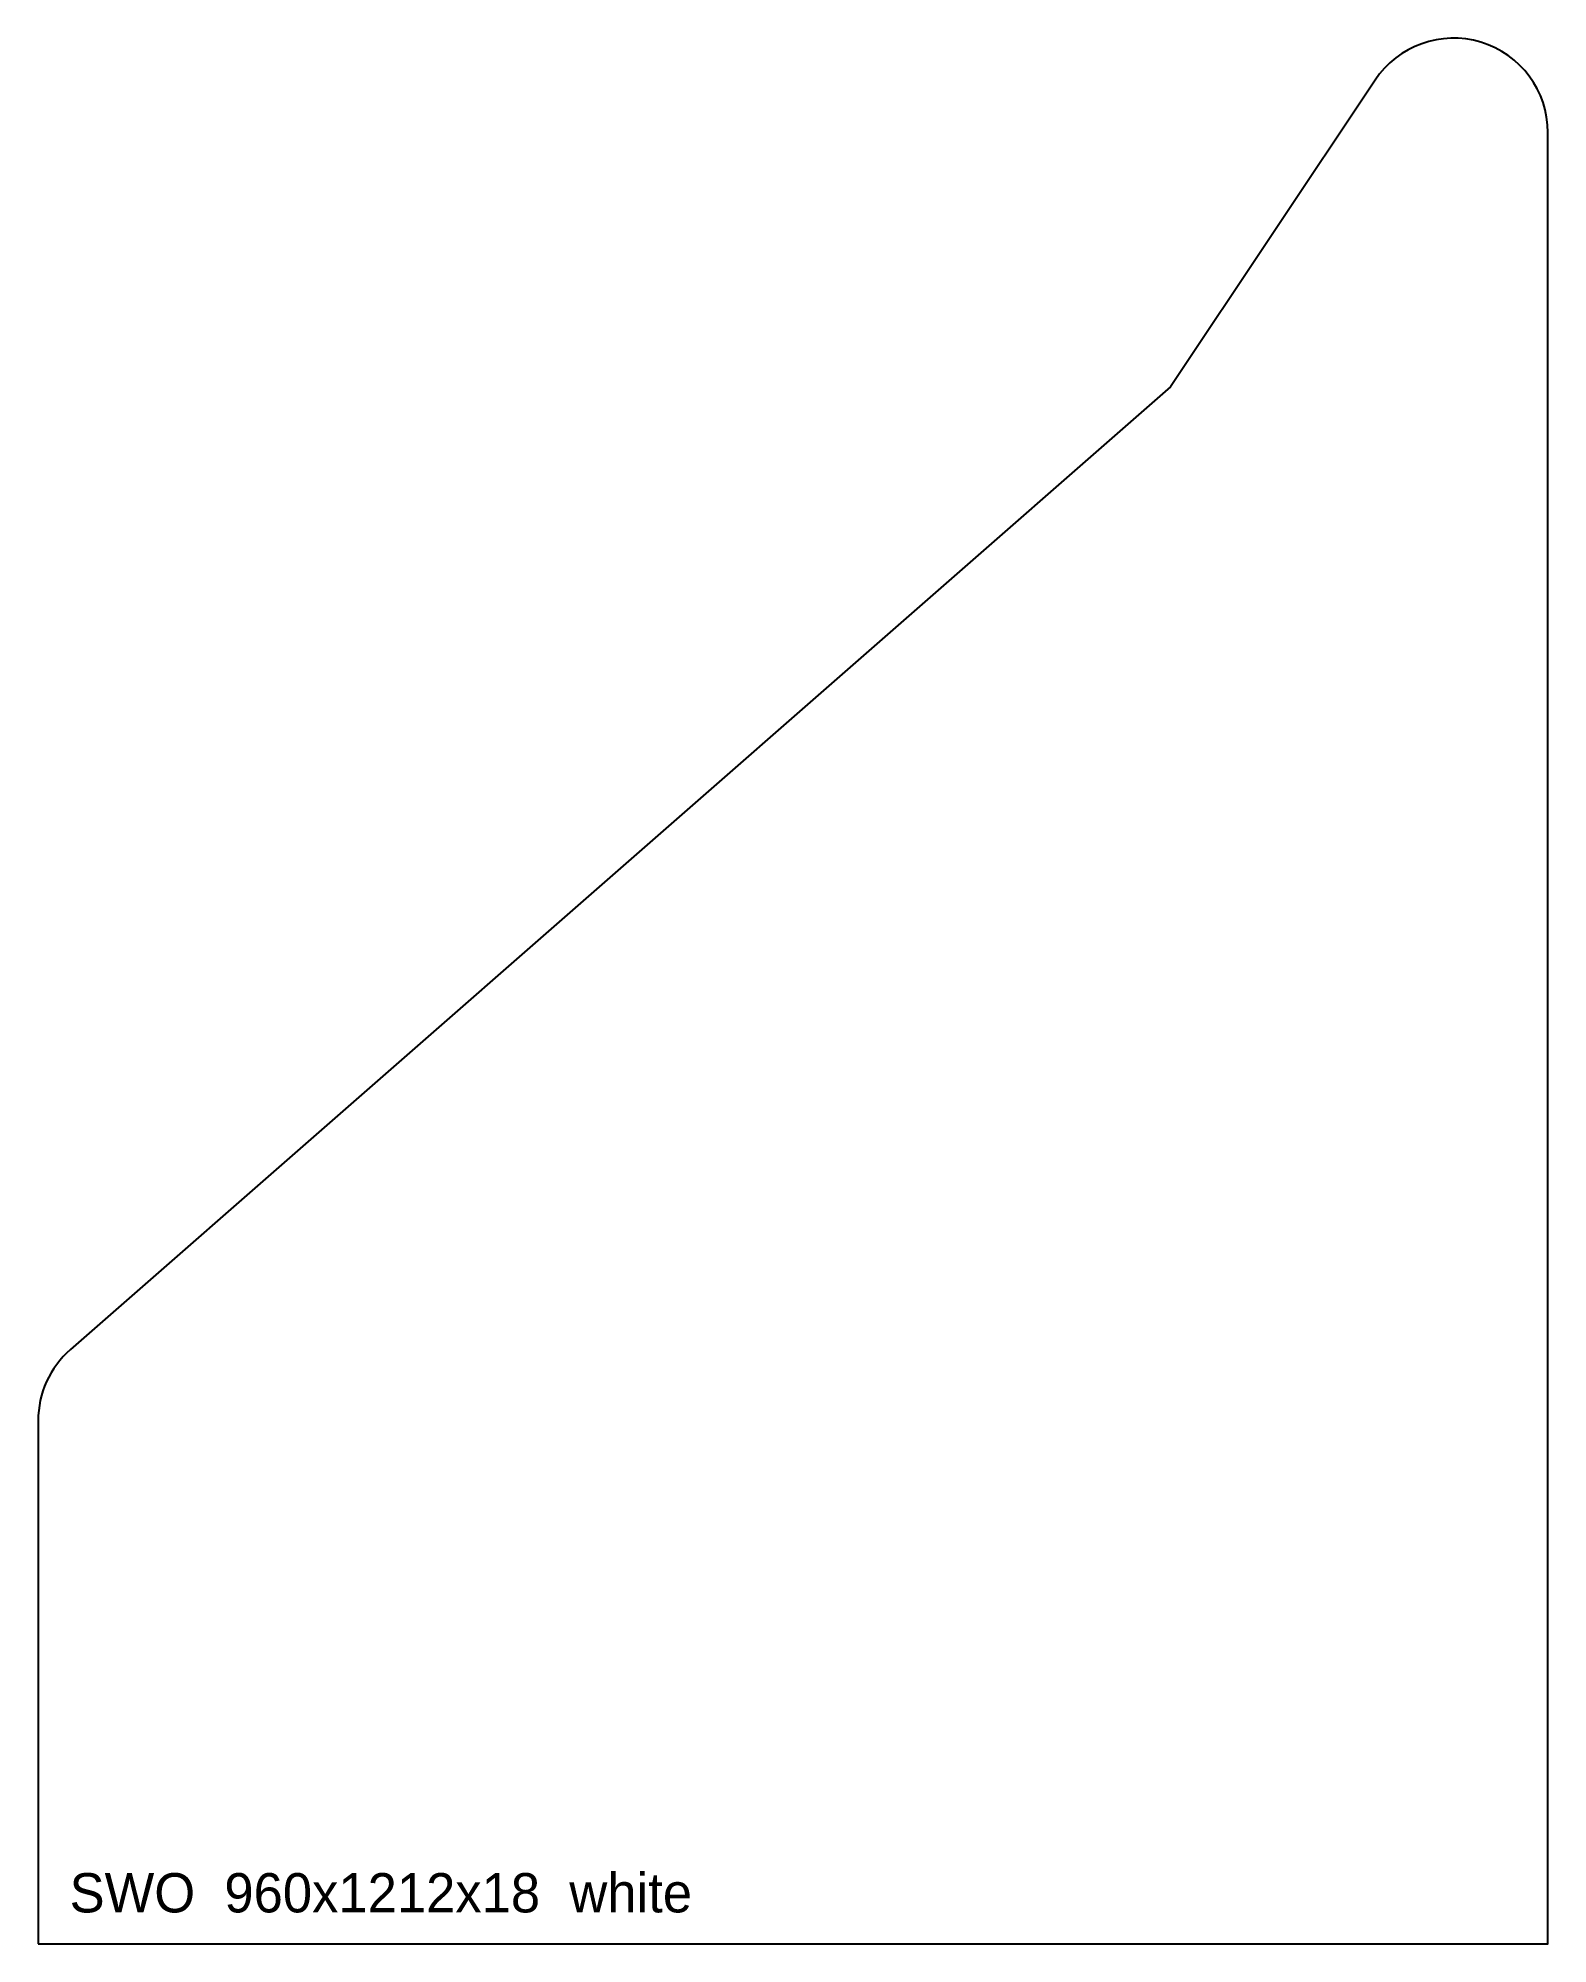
# Model space of a CAD drawing. Header units: millimetres. Extents: x 0 to 960, y 0 to 1212.
import ezdxf

# ---------------------------------------------------------------- set-up
doc = ezdxf.new("R2010")
doc.units = ezdxf.units.MM
doc.layers.add('CUT', color=1, linetype='Continuous')
doc.layers.add('TEXT', color=7, linetype='Continuous')

msp = doc.modelspace()

# ---------------------------------------------------------------- linework, layer by layer
at = {"layer": 'CUT'}
msp.add_lwpolyline([(0, 0), (960, 0), (960, 1151.8, 0.742056), (850.1, 1185.1), (720, 990), (20.5, 377.9, 0.216272), (0, 332.8)], format="xyb", close=True, dxfattribs=at)

# ---------------------------------------------------------------- texts
at = {"layer": 'TEXT'}
msp.add_text('SWO  960x1212x18  white', height=25, dxfattribs=at).set_placement((20, 20))

doc.saveas('drawing.dxf')
